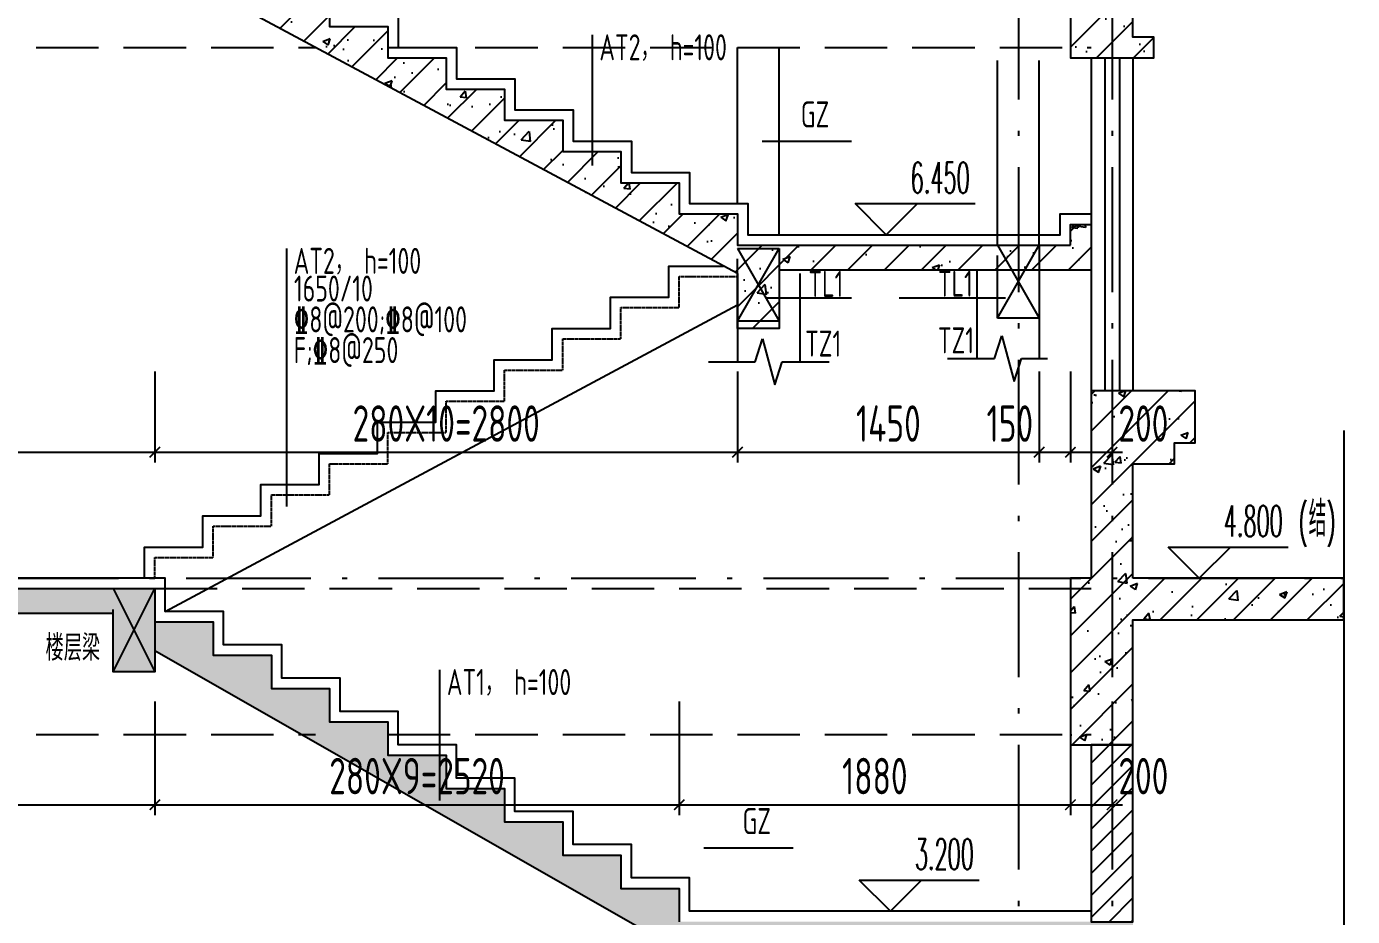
# Model space of a CAD drawing. Extents: x 169490 to 7584583, y -2399407 to 1374371.
# Drawn here: x 623560 to 629932, y 484409 to 488685 of the extents above; entities that cross this region are included whole.
import ezdxf

# ---------------------------------------------------------------- set-up
doc = ezdxf.new("R2010")
doc.units = 0
doc.header["$LTSCALE"] = 100
for name, pattern in [('__DASH', [0.35, 0.25, -0.1]), ('CENTER', [8, 5, -1, 1, -1]), ('D3轴线点划线', [18.5, 12, -3, 0.5, -3]), ('H3普通虚线', [4.2, 3, -1.2]), ('HIDDEN', [0.375, 0.25, -0.125])]:
    doc.linetypes.add(name, pattern=pattern)
doc.layers.get('0').update_dxf_attribs({"linetype": 'CONTINUOUS'})
doc.layers.get('DEFPOINTS').update_dxf_attribs({"linetype": 'CONTINUOUS'})
for name, color, linetype in [('A-DI-S(箭头)', 76, 'CONTINUOUS'), ('A-FLOR(看线)', 205, 'CONTINUOUS'), ('A-HATH(填充)', 8, 'CONTINUOUS'), ('A-STAR(楼梯)', 51, 'CONTINUOUS'), ('C-DOTE', 8, 'D3轴线点划线'), ('DIM_ELEV', 3, 'CONTINUOUS'), ('DIM标注', 7, 'CONTINUOUS'), ('GZ', 220, 'CENTER'), ('HID虚线', 9, 'HIDDEN'), ('PUB_HATCH', 8, 'CONTINUOUS'), ('PUB_TEXT', 4, 'CONTINUOUS'), ('S-BEAM-LINE2', 4, 'H3普通虚线'), ('S-SLAB-TEXT', 133, 'CONTINUOUS'), ('TXT', 3, 'CONTINUOUS'), ('WALL', 7, 'CONTINUOUS'), ('WINDOW', 53, 'CONTINUOUS')]:
    doc.layers.add(name, color=color, linetype=linetype)
doc.styles.add('_TCH_DIM', font='SIMPLEX', dxfattribs={"bigfont": 'GBCBIG'})
doc.styles.add('TSSD_Dimension', font='Tssdeng.shx', dxfattribs={"width": 0.7, "bigfont": 'tssdchn.shx'})
doc.styles.add('TSSD_Label', font='Tssdeng.shx', dxfattribs={"width": 0.7, "bigfont": 'hztxt.shx'})
doc.styles.add('TSSD_REIN', font='tssdeng.shx', dxfattribs={"width": 0.7, "bigfont": 'hztxt.shx'})
doc.dimstyles.new('TSSD_50_50', dxfattribs={"dimtxt": 175, "dimasz": 50, "dimexe": 50, "dimexo": 125, "dimgap": 50, "dimtad": 1, "dimdec": 0, "dimzin": 0, "dimdsep": 46, "dimtxsty": 'TSSD_Dimension', "dimblk": 'ARCHTICK', "dimblk1": 'ARCHTICK', "dimblk2": 'ARCHTICK', "dimcen": 0, "dimdle": 50, "dimclrt": 7, "dimadec": 0, "dimazin": 0, "dimtfac": 1, "dimtdec": 0, "dimtix": 1, "dimtmove": 2, "dimatfit": 3, "dimfxl": 1, "dimtolj": 1, "dimtzin": 0, "dimarcsym": 0})
pattern_1 = [(45, (-742638.8, -255956.25), (-88.388348, 88.388348), []), (50, (-742638.8, -255956.25), (358.63009, -31.37607), [37.5, -412.5]), (355, (-742638.8, -255956.25), (-69.37567, 376.09607), [30, -330]), (100.4514, (-742608.92, -255958.87), (289.25469, 344.71977), [31.870095, -350.57106]), (46.1842, (-742638.8, -255856.25), (533.62052, -82.75951), [56.25, -618.75]), (96.6356, (-742594.34, -255863.15), (467.33135, 487.05894), [47.80514, -525.8565]), (351.1842, (-742638.8, -255856.25), (467.33097, 487.0593), [45, -495]), (21, (-742588.8, -255881.25), (298.453526, -201.309445), [37.5, -412.5]), (326, (-742588.8, -255881.25), (121.65767, 362.57502), [30, -330]), (71.4514, (-742563.93, -255898.03), (420.111314, 161.26525), [31.870095, -350.57106]), (37.5, (-742638.8, -255956.25), (6.079928, 166.446927), [0, -326, 0, -335, 0, -331.25]), (7.5, (-742638.8, -255956.25), (131.534769, 197.205856), [0, -191, 0, -318.5, 0, -126.25]), (327.5, (-742750.3, -255956.25), (266.911218, -11.277436), [0, -125, 0, -390, 0, -517.5]), (317.5, (-742800.3, -255956.25), (291.593085, 50.05249), [0, -162.5, 0, -259, 0, -367.5])]

# ---------------------------------------------------------------- blocks, each defined once
blk = doc.blocks.new('_ARCHTICK')
at = {"const_width": 0.15}
blk.add_lwpolyline([(-0.5, -0.5), (0.5, 0.5)], dxfattribs=at)
blk = doc.blocks.new('*D758')
at = {"layer": 'DEFPOINTS', "color": 0, "ltscale": 10, "transparency": 16777216}
for p in [(628576.3, 487152.3), (628776.3, 487152.3), (628776.3, 486639.9)]:
    blk.add_point(p, dxfattribs=at)
at = {"layer": 'DIM标注', "color": 0, "lineweight": -2, "ltscale": 10, "transparency": 16777216}
for p, q in [((628576.3, 487027.3), (628576.3, 486589.9)), ((628776.3, 487027.3), (628776.3, 486589.9)), ((628526.3, 486639.9), (628826.3, 486639.9))]:
    blk.add_line(p, q, dxfattribs=at)
at = {"layer": 'DIM标注', "color": 0, "lineweight": -2, "ltscale": 10, "transparency": 16777216, "xscale": 50, "yscale": 50, "zscale": 50, "rotation": 180}
blk.add_blockref('_ARCHTICK', (628576.3, 486639.9), dxfattribs=at)
at = {"layer": 'DIM标注', "color": 0, "lineweight": -2, "ltscale": 10, "transparency": 16777216, "xscale": 50, "yscale": 50, "zscale": 50}
blk.add_blockref('_ARCHTICK', (628776.3, 486639.9), dxfattribs=at)
at = {"layer": 'DIM标注', "color": 7, "ltscale": 10, "transparency": 16777216, "insert": (628926.8, 486777.4), "char_height": 175, "attachment_point": 5, "style": 'TSSD_Dimension'}
blk.add_mtext('\\A1;200', dxfattribs=at)
blk = doc.blocks.new('*D759')
at = {"layer": 'DEFPOINTS', "color": 0, "ltscale": 10, "transparency": 16777216}
for p in [(628426.3, 487152.3), (628576.3, 487152.3), (628576.3, 486639.9)]:
    blk.add_point(p, dxfattribs=at)
at = {"layer": 'DIM标注', "color": 0, "lineweight": -2, "ltscale": 10, "transparency": 16777216}
for p, q in [((628426.3, 487027.3), (628426.3, 486589.9)), ((628576.3, 487027.3), (628576.3, 486589.9)), ((628376.3, 486639.9), (628626.3, 486639.9))]:
    blk.add_line(p, q, dxfattribs=at)
at = {"layer": 'DIM标注', "color": 0, "lineweight": -2, "ltscale": 10, "transparency": 16777216, "xscale": 50, "yscale": 50, "zscale": 50, "rotation": 180}
blk.add_blockref('_ARCHTICK', (628426.3, 486639.9), dxfattribs=at)
at = {"layer": 'DIM标注', "color": 0, "lineweight": -2, "ltscale": 10, "transparency": 16777216, "xscale": 50, "yscale": 50, "zscale": 50}
blk.add_blockref('_ARCHTICK', (628576.3, 486639.9), dxfattribs=at)
at = {"layer": 'DIM标注', "color": 7, "ltscale": 10, "transparency": 16777216, "insert": (628285.2, 486777.4), "char_height": 175, "attachment_point": 5, "style": 'TSSD_Dimension'}
blk.add_mtext('\\A1;150', dxfattribs=at)
blk = doc.blocks.new('*D760')
at = {"layer": 'DEFPOINTS', "color": 0, "ltscale": 10, "transparency": 16777216}
for p in [(624176.3, 487152.3), (626976.3, 487152.3), (626976.3, 486639.9)]:
    blk.add_point(p, dxfattribs=at)
at = {"layer": 'DIM标注', "color": 0, "lineweight": -2, "ltscale": 10, "transparency": 16777216}
for p, q in [((624176.3, 487027.3), (624176.3, 486589.9)), ((626976.3, 487027.3), (626976.3, 486589.9)), ((624126.3, 486639.9), (627026.3, 486639.9))]:
    blk.add_line(p, q, dxfattribs=at)
at = {"layer": 'DIM标注', "color": 0, "lineweight": -2, "ltscale": 10, "transparency": 16777216, "xscale": 50, "yscale": 50, "zscale": 50, "rotation": 180}
blk.add_blockref('_ARCHTICK', (624176.3, 486639.9), dxfattribs=at)
at = {"layer": 'DIM标注', "color": 0, "lineweight": -2, "ltscale": 10, "transparency": 16777216, "xscale": 50, "yscale": 50, "zscale": 50}
blk.add_blockref('_ARCHTICK', (626976.3, 486639.9), dxfattribs=at)
at = {"layer": 'DIM标注', "color": 7, "ltscale": 10, "transparency": 16777216, "insert": (625576.3, 486777.4), "char_height": 175, "attachment_point": 5, "style": 'TSSD_Dimension'}
blk.add_mtext('\\A1;280X10=2800', dxfattribs=at)
blk = doc.blocks.new('*D761')
at = {"layer": 'DEFPOINTS', "color": 0, "ltscale": 10, "transparency": 16777216}
for p in [(621826.3, 487152.3), (624176.3, 487152.3), (624176.3, 486639.9)]:
    blk.add_point(p, dxfattribs=at)
at = {"layer": 'DIM标注', "color": 0, "lineweight": -2, "ltscale": 10, "transparency": 16777216}
for p, q in [((621826.3, 487027.3), (621826.3, 486589.9)), ((624176.3, 487027.3), (624176.3, 486589.9)), ((621776.3, 486639.9), (624226.3, 486639.9))]:
    blk.add_line(p, q, dxfattribs=at)
at = {"layer": 'DIM标注', "color": 0, "lineweight": -2, "ltscale": 10, "transparency": 16777216, "xscale": 50, "yscale": 50, "zscale": 50, "rotation": 180}
blk.add_blockref('_ARCHTICK', (621826.3, 486639.9), dxfattribs=at)
at = {"layer": 'DIM标注', "color": 0, "lineweight": -2, "ltscale": 10, "transparency": 16777216, "xscale": 50, "yscale": 50, "zscale": 50}
blk.add_blockref('_ARCHTICK', (624176.3, 486639.9), dxfattribs=at)
at = {"layer": 'DIM标注', "color": 7, "ltscale": 10, "transparency": 16777216, "insert": (623001.3, 486777.4), "char_height": 175, "attachment_point": 5, "style": 'TSSD_Dimension'}
blk.add_mtext('\\A1;2350', dxfattribs=at)
blk = doc.blocks.new('*D769')
at = {"layer": 'DEFPOINTS', "color": 0, "ltscale": 10, "transparency": 16777216}
for p in [(621826.3, 485567.9), (624176.3, 485567.9), (624176.3, 484946.1)]:
    blk.add_point(p, dxfattribs=at)
at = {"layer": 'DIM标注', "color": 0, "lineweight": -2, "ltscale": 10, "transparency": 16777216}
for p, q in [((621826.3, 485442.9), (621826.3, 484896.1)), ((624176.3, 485442.9), (624176.3, 484896.1)), ((621776.3, 484946.1), (624226.3, 484946.1))]:
    blk.add_line(p, q, dxfattribs=at)
at = {"layer": 'DIM标注', "color": 0, "lineweight": -2, "ltscale": 10, "transparency": 16777216, "xscale": 50, "yscale": 50, "zscale": 50, "rotation": 180}
blk.add_blockref('_ARCHTICK', (621826.3, 484946.1), dxfattribs=at)
at = {"layer": 'DIM标注', "color": 0, "lineweight": -2, "ltscale": 10, "transparency": 16777216, "xscale": 50, "yscale": 50, "zscale": 50}
blk.add_blockref('_ARCHTICK', (624176.3, 484946.1), dxfattribs=at)
at = {"layer": 'DIM标注', "color": 7, "ltscale": 10, "transparency": 16777216, "insert": (623001.3, 485083.6), "char_height": 175, "attachment_point": 5, "style": 'TSSD_Dimension'}
blk.add_mtext('\\A1;2350', dxfattribs=at)
blk = doc.blocks.new('*D770')
at = {"layer": 'DEFPOINTS', "color": 0, "ltscale": 10, "transparency": 16777216}
for p in [(624176.3, 485567.9), (626696.3, 485567.9), (626696.3, 484946.1)]:
    blk.add_point(p, dxfattribs=at)
at = {"layer": 'DIM标注', "color": 0, "lineweight": -2, "ltscale": 10, "transparency": 16777216}
for p, q in [((624176.3, 485442.9), (624176.3, 484896.1)), ((626696.3, 485442.9), (626696.3, 484896.1)), ((624126.3, 484946.1), (626746.3, 484946.1))]:
    blk.add_line(p, q, dxfattribs=at)
at = {"layer": 'DIM标注', "color": 0, "lineweight": -2, "ltscale": 10, "transparency": 16777216, "xscale": 50, "yscale": 50, "zscale": 50, "rotation": 180}
blk.add_blockref('_ARCHTICK', (624176.3, 484946.1), dxfattribs=at)
at = {"layer": 'DIM标注', "color": 0, "lineweight": -2, "ltscale": 10, "transparency": 16777216, "xscale": 50, "yscale": 50, "zscale": 50}
blk.add_blockref('_ARCHTICK', (626696.3, 484946.1), dxfattribs=at)
at = {"layer": 'DIM标注', "color": 7, "ltscale": 10, "transparency": 16777216, "insert": (625436.3, 485083.6), "char_height": 175, "attachment_point": 5, "style": 'TSSD_Dimension'}
blk.add_mtext('\\A1;280X9=2520', dxfattribs=at)
blk = doc.blocks.new('*D771')
at = {"layer": 'DEFPOINTS', "color": 0, "ltscale": 10, "transparency": 16777216}
for p in [(626696.3, 485567.9), (628576.3, 485567.9), (628576.3, 484946.1)]:
    blk.add_point(p, dxfattribs=at)
at = {"layer": 'DIM标注', "color": 0, "lineweight": -2, "ltscale": 10, "transparency": 16777216}
for p, q in [((626696.3, 485442.9), (626696.3, 484896.1)), ((628576.3, 485442.9), (628576.3, 484896.1)), ((626646.3, 484946.1), (628626.3, 484946.1))]:
    blk.add_line(p, q, dxfattribs=at)
at = {"layer": 'DIM标注', "color": 0, "lineweight": -2, "ltscale": 10, "transparency": 16777216, "xscale": 50, "yscale": 50, "zscale": 50, "rotation": 180}
blk.add_blockref('_ARCHTICK', (626696.3, 484946.1), dxfattribs=at)
at = {"layer": 'DIM标注', "color": 0, "lineweight": -2, "ltscale": 10, "transparency": 16777216, "xscale": 50, "yscale": 50, "zscale": 50}
blk.add_blockref('_ARCHTICK', (628576.3, 484946.1), dxfattribs=at)
at = {"layer": 'DIM标注', "color": 7, "ltscale": 10, "transparency": 16777216, "insert": (627636.3, 485083.6), "char_height": 175, "attachment_point": 5, "style": 'TSSD_Dimension'}
blk.add_mtext('\\A1;1880', dxfattribs=at)
blk = doc.blocks.new('*D772')
at = {"layer": 'DEFPOINTS', "color": 0, "ltscale": 10, "transparency": 16777216}
for p in [(628576.3, 485567.9), (628776.3, 485567.9), (628776.3, 484946.1)]:
    blk.add_point(p, dxfattribs=at)
at = {"layer": 'DIM标注', "color": 0, "lineweight": -2, "ltscale": 10, "transparency": 16777216}
for p, q in [((628576.3, 485442.9), (628576.3, 484896.1)), ((628776.3, 485442.9), (628776.3, 484896.1)), ((628526.3, 484946.1), (628826.3, 484946.1))]:
    blk.add_line(p, q, dxfattribs=at)
at = {"layer": 'DIM标注', "color": 0, "lineweight": -2, "ltscale": 10, "transparency": 16777216, "xscale": 50, "yscale": 50, "zscale": 50, "rotation": 180}
blk.add_blockref('_ARCHTICK', (628576.3, 484946.1), dxfattribs=at)
at = {"layer": 'DIM标注', "color": 0, "lineweight": -2, "ltscale": 10, "transparency": 16777216, "xscale": 50, "yscale": 50, "zscale": 50}
blk.add_blockref('_ARCHTICK', (628776.3, 484946.1), dxfattribs=at)
at = {"layer": 'DIM标注', "color": 7, "ltscale": 10, "transparency": 16777216, "insert": (628926.8, 485083.6), "char_height": 175, "attachment_point": 5, "style": 'TSSD_Dimension'}
blk.add_mtext('\\A1;200', dxfattribs=at)
blk = doc.blocks.new('*D844')
at = {"layer": 'DEFPOINTS', "color": 0, "ltscale": 10, "transparency": 16777216}
for p in [(626976.3, 487152.3), (628426.3, 487152.3), (628426.3, 486639.9)]:
    blk.add_point(p, dxfattribs=at)
at = {"layer": 'DIM标注', "color": 0, "lineweight": -2, "ltscale": 10, "transparency": 16777216}
for p, q in [((626976.3, 487027.3), (626976.3, 486589.9)), ((628426.3, 487027.3), (628426.3, 486589.9)), ((626926.3, 486639.9), (628476.3, 486639.9))]:
    blk.add_line(p, q, dxfattribs=at)
at = {"layer": 'DIM标注', "color": 0, "lineweight": -2, "ltscale": 10, "transparency": 16777216, "xscale": 50, "yscale": 50, "zscale": 50, "rotation": 180}
blk.add_blockref('_ARCHTICK', (626976.3, 486639.9), dxfattribs=at)
at = {"layer": 'DIM标注', "color": 0, "lineweight": -2, "ltscale": 10, "transparency": 16777216, "xscale": 50, "yscale": 50, "zscale": 50}
blk.add_blockref('_ARCHTICK', (628426.3, 486639.9), dxfattribs=at)
at = {"layer": 'DIM标注', "color": 7, "ltscale": 10, "transparency": 16777216, "insert": (627701.3, 486777.4), "char_height": 175, "attachment_point": 5, "style": 'TSSD_Dimension'}
blk.add_mtext('\\A1;1450', dxfattribs=at)

msp = doc.modelspace()

# ---------------------------------------------------------------- hatches: boundary and pattern name
at = {"layer": 'A-HATH(填充)'}
h = msp.add_hatch(dxfattribs=at)
h.set_pattern_fill('钢筋混凝土', color=256, scale=50, style=0)
h.set_pattern_definition(pattern_1)
h.paths.add_polyline_path([(628576.3, 487634.3), (628576.3, 487734.3), (628676.3, 487734.3), (628676.3, 487514.3), (628476.3, 487514.3), (627176.3, 487514.3), (627176.3, 487234.3), (626976.3, 487234.3), (626976.3, 487498.2), (624176.3, 488998.2), (624176.3, 488884.3), (623976.3, 488884.3), (623976.3, 489164.3), (621926.3, 489164.3), (621926.3, 488534.3), (621826.3, 488534.3), (621826.3, 488134.3), (621626.3, 488134.3), (621626.3, 489114.3), (620626.3, 489114.3), (620626.3, 489234.3), (621626.3, 489234.3), (621626.3, 489284.3), (624176.3, 489284.3), (624176.3, 489134.3), (624456.3, 489134.3), (624456.3, 488984.3), (624736.3, 488984.3), (624736.3, 488834.3), (625016.3, 488834.3), (625016.3, 488684.3), (625296.3, 488684.3), (625296.3, 488534.3), (625576.3, 488534.3), (625576.3, 488384.3), (625856.3, 488384.3), (625856.3, 488234.3), (626136.3, 488234.3), (626136.3, 488084.3), (626416.3, 488084.3), (626416.3, 487934.3), (626696.3, 487934.3), (626696.3, 487784.3), (626976.3, 487784.3), (626976.3, 487634.3)])
h = msp.add_hatch(dxfattribs=at)
h.set_pattern_fill('钢筋混凝土', color=256, scale=50, style=0)
h.set_pattern_definition(pattern_1)
h.paths.add_polyline_path([(628576.3, 489234.3), (628576.3, 488534.6), (628976.3, 488534.6), (628976.3, 488634.6), (628876.3, 488634.6), (628876.3, 489234.3)])
h = msp.add_hatch(dxfattribs=at)
h.set_pattern_fill('钢筋混凝土', color=256, scale=50, style=0)
h.set_pattern_definition(pattern_1)
h.paths.add_polyline_path([(628876.3, 486034.3), (628876.3, 486584.3), (629076.3, 486584.3), (629076.3, 486684.3), (629176.3, 486684.3), (629176.3, 486934.3), (628676.3, 486934.3), (628676.3, 486034.3), (628576.3, 486034.3), (628576.3, 485234.6), (628876.3, 485234.6), (628876.3, 485834.3), (629889.7, 485834.3), (629889.7, 486034.3)])
h = msp.add_hatch(dxfattribs=at)
h.set_pattern_fill('钢筋混凝土', color=256, scale=50, style=0)
h.set_pattern_definition(pattern_1)
h.paths.add_polyline_path([(620626.3, 485814.3), (620626.3, 485934.3), (621626.3, 485934.3), (621626.3, 485984.3), (624176.3, 485984.3), (624176.3, 485824.3), (624456.3, 485824.3), (624456.3, 485664.3), (624736.3, 485664.3), (624736.3, 485504.3), (625016.3, 485504.3), (625016.3, 485344.3), (625296.3, 485344.3), (625296.3, 485184.3), (625576.3, 485184.3), (625576.3, 485024.3), (625856.3, 485024.3), (625856.3, 484864.3), (626136.3, 484864.3), (626136.3, 484704.3), (626416.3, 484704.3), (626416.3, 484544.3), (626696.3, 484544.3), (626696.3, 484384.3), (628876.3, 484384.3), (628876.3, 483984.3), (628676.3, 483984.3), (628676.3, 484264.3), (626896.3, 484264.3), (626896.3, 483984.3), (626696.3, 483984.3), (626696.3, 484246.1), (624176.3, 485686.1), (624176.3, 485584.3), (623976.3, 485584.3), (623976.3, 485864.3), (621926.3, 485864.3), (621926.3, 485234.3), (621626.3, 485234.3), (621626.3, 485814.3)])
at = {"layer": 'PUB_HATCH'}
h = msp.add_hatch(dxfattribs=at)
h.set_pattern_fill('普通砖', color=256, scale=30, style=0)
h.set_pattern_definition([(45, (-738506.405, -275550.38), (-53.0330298, 53.0330298), [])])
h.paths.add_polyline_path([(628876.3, 485234.6), (628676.3, 485234.6), (628676.3, 484384.3), (628876.3, 484384.3)])

# ---------------------------------------------------------------- linework, layer by layer
at = {"ltscale": 10}
for p, q in [((626976.3, 487834.3), (626976.3, 488584.3)), ((627176.3, 487684.3), (627176.3, 488584.3)), ((628226.3, 487634.3), (628226.3, 488522.3)), ((628426.3, 487634.3), (628426.3, 488522.3))]:
    msp.add_line(p, q, dxfattribs=at)
at = {"layer": 'A-DI-S(箭头)'}
msp.add_lwpolyline([(629889.7, 486744.3), (629889.7, 483726.8), (629931.7, 483711.5), (629847.7, 483696.7), (629889.7, 483681.8), (629889.7, 480664.3)], dxfattribs=at)
at = {"layer": 'A-FLOR(看线)', "linetype": '__DASH', "ltscale": 0.2}
msp.add_lwpolyline([(624176.3, 486034.3), (624176.3, 486134.3), (624456.3, 486134.3), (624456.3, 486284.3), (624736.3, 486284.3), (624736.3, 486434.3), (625016.3, 486434.3), (625016.3, 486584.3), (625296.3, 486584.3), (625296.3, 486734.3), (625576.3, 486734.3), (625576.3, 486884.3), (625856.3, 486884.3), (625856.3, 487034.3), (626136.3, 487034.3), (626136.3, 487184.3), (626416.3, 487184.3), (626416.3, 487334.3), (626696.3, 487334.3), (626696.3, 487484.3), (626976.3, 487484.3), (626976.3, 487498.2)], dxfattribs=at)
at = {"layer": 'A-STAR(楼梯)'}
for points in [[(625346.3, 488734.3), (625346.3, 488584.3), (625626.3, 488584.3), (625626.3, 488434.3), (625906.3, 488434.3), (625906.3, 488284.3), (626186.3, 488284.3), (626186.3, 488134.3), (626466.3, 488134.3), (626466.3, 487984.3), (626746.3, 487984.3), (626746.3, 487834.3), (627026.3, 487834.3), (627026.3, 487684.3), (628526.3, 487684.3), (628526.3, 487784.3), (628676.3, 487784.3)], [(624126.3, 486034.3), (624126.3, 486184.3), (624406.3, 486184.3), (624406.3, 486334.3), (624686.3, 486334.3), (624686.3, 486484.3), (624966.3, 486484.3), (624966.3, 486634.3), (625246.3, 486634.3), (625246.3, 486784.3), (625526.3, 486784.3), (625526.3, 486934.3), (625806.3, 486934.3), (625806.3, 487084.3), (626086.3, 487084.3), (626086.3, 487234.3), (626366.3, 487234.3), (626366.3, 487384.3), (626646.3, 487384.3), (626646.3, 487534.3), (626908.8, 487534.3)], [(624226.3, 485874.9), (626976.3, 487348.2)], [(628676.3, 484434.3), (626746.3, 484434.3), (626746.3, 484594.3), (626466.3, 484594.3), (626466.3, 484754.3), (626186.3, 484754.3), (626186.3, 484914.3), (625906.3, 484914.3), (625906.3, 485074.3), (625626.3, 485074.3), (625626.3, 485234.3), (625346.3, 485234.3), (625346.3, 485394.3), (625066.3, 485394.3), (625066.3, 485554.3), (624786.3, 485554.3), (624786.3, 485714.3), (624506.3, 485714.3), (624506.3, 485874.3), (624226.3, 485874.3), (624226.3, 486034.3), (621826.3, 486034.3)]]:
    msp.add_lwpolyline(points, dxfattribs=at)
at = {"layer": 'C-DOTE', "ltscale": 0.5}
for p, q in [((628326.3, 492634.3), (628326.3, 480534.3)), ((628776.3, 492634.3), (628776.3, 480534.3)), ((620626.3, 486034.3), (629889.7, 486034.3))]:
    msp.add_line(p, q, dxfattribs=at)
at = {"layer": 'DIM_ELEV'}
for p, q in [((627691.3, 487684.3), (627541.3, 487834.3)), ((627541.3, 487834.3), (628117.7, 487834.3)), ((627691.3, 487684.3), (627841.3, 487834.3)), ((629195.6, 486034.3), (629045.6, 486184.3)), ((629045.6, 486184.3), (629622.1, 486184.3)), ((629195.6, 486034.3), (629345.6, 486184.3)), ((627711.3, 484434.3), (627561.3, 484584.3)), ((627561.3, 484584.3), (628137.8, 484584.3)), ((627711.3, 484434.3), (627861.3, 484584.3))]:
    msp.add_line(p, q, dxfattribs=at)
at = {"layer": 'GZ', "ltscale": 10}
for p, q in [((627523.5, 487379.7), (627112.1, 487379.7)), ((628264.6, 487379.7), (627753.1, 487379.7))]:
    msp.add_line(p, q, dxfattribs=at)
for points in [[(626976.3, 487498.7), (626976.3, 487074.1)], [(627276.3, 487498.7), (627276.3, 487074.1)], [(628126.3, 487514.3), (628126.3, 487089.7)], [(628426.3, 487514.3), (628426.3, 487089.7)]]:
    msp.add_lwpolyline(points, dxfattribs=at)
at = {"layer": 'HID虚线', "ltscale": 10}
for points in [[(626836.3, 487074.1), (627061.3, 487074.1), (627096.3, 487184.1), (627156.3, 486964.1), (627191.3, 487074.1), (627416.3, 487074.1)], [(627986.3, 487089.7), (628211.3, 487089.7), (628246.3, 487199.7), (628306.3, 486979.7), (628341.3, 487089.7), (628466.3, 487089.7)]]:
    msp.add_lwpolyline(points, dxfattribs=at)
at = {"layer": 'S-BEAM-LINE2'}
for p, q in [((621926.3, 488584.3), (624948.8, 488584.3)), ((625296.3, 488584.3), (628676.3, 488584.3)), ((624176.3, 485984.3), (628676.3, 485984.3)), ((621926.3, 485284.3), (624948.8, 485284.3)), ((625296.3, 485284.3), (628676.3, 485284.3))]:
    msp.add_line(p, q, dxfattribs=at)
at = {"layer": 'S-BEAM-LINE2', "ltscale": 10}
for p, q in [((626976.3, 487618.7), (627176.3, 487268.7)), ((626976.3, 487268.7), (627176.3, 487618.7)), ((628226.3, 487634.3), (628426.3, 487284.3)), ((628226.3, 487284.3), (628426.3, 487634.3)), ((623976.3, 485984.3), (624176.3, 485584.3)), ((623976.3, 485584.3), (624176.3, 485984.3))]:
    msp.add_line(p, q, dxfattribs=at)
at = {"layer": 'S-BEAM-LINE2'}
for points in [[(626976.3, 487618.7), (627176.3, 487618.7), (627176.3, 487268.7), (626976.3, 487268.7)], [(628226.3, 487634.3), (628426.3, 487634.3), (628426.3, 487284.3), (628226.3, 487284.3)], [(623976.3, 485984.3), (624176.3, 485984.3), (624176.3, 485584.3), (623976.3, 485584.3)]]:
    msp.add_lwpolyline(points, close=True, dxfattribs=at)
at = {"layer": 'S-SLAB-TEXT', "linetype": 'ByBlock'}
for p, q in [((626277.8, 488644.7), (626277.8, 488016.6)), ((624808.7, 487618.7), (624808.7, 486378.4)), ((625545, 485595), (625545, 484967))]:
    msp.add_line(p, q, dxfattribs=at)
at = {"layer": 'TXT', "ltscale": 10}
for p, q in [((627094.4, 488134.3), (627523.9, 488134.3)), ((626814.4, 484739), (627243.9, 484739))]:
    msp.add_line(p, q, dxfattribs=at)
at = {"layer": 'WALL'}
for points in [[(628576.3, 489234.3), (628576.3, 488534.6), (628976.3, 488534.6), (628976.3, 488634.6), (628876.3, 488634.6), (628876.3, 489234.3)], [(628876.3, 485234.6), (628676.3, 485234.6), (628676.3, 484384.3), (628876.3, 484384.3)]]:
    msp.add_lwpolyline(points, close=True, dxfattribs=at)
for points in [[(628576.3, 487634.3), (628576.3, 487734.3), (628676.3, 487734.3), (628676.3, 487514.3), (628476.3, 487514.3), (628476.3, 487514.3), (627176.3, 487514.3), (627176.3, 487234.3), (626976.3, 487234.3), (626976.3, 487498.2), (624176.3, 488998.2)], [(625016.3, 488834.3), (625016.3, 488684.3), (625296.3, 488684.3), (625296.3, 488534.3), (625576.3, 488534.3), (625576.3, 488384.3), (625856.3, 488384.3), (625856.3, 488234.3), (626136.3, 488234.3), (626136.3, 488084.3), (626416.3, 488084.3), (626416.3, 487934.3), (626696.3, 487934.3), (626696.3, 487784.3), (626976.3, 487784.3), (626976.3, 487634.3), (628576.3, 487634.3)], [(628676.3, 487514.3), (628676.3, 487514.3)], [(628876.3, 486034.3), (628876.3, 486584.3), (629076.3, 486584.3), (629076.3, 486684.3), (629176.3, 486684.3), (629176.3, 486934.3), (628676.3, 486934.3), (628676.3, 486034.3), (628576.3, 486034.3), (628576.3, 485234.6), (628876.3, 485234.6), (628876.3, 485834.3), (629889.7, 485834.3), (629889.7, 486034.3), (628876.3, 486034.3)], [(621626.3, 485984.3), (624176.3, 485984.3), (624176.3, 485824.3), (624456.3, 485824.3), (624456.3, 485664.3), (624736.3, 485664.3), (624736.3, 485504.3), (625016.3, 485504.3), (625016.3, 485344.3), (625296.3, 485344.3), (625296.3, 485184.3), (625576.3, 485184.3), (625576.3, 485024.3), (625856.3, 485024.3), (625856.3, 484864.3), (626136.3, 484864.3), (626136.3, 484704.3), (626416.3, 484704.3), (626416.3, 484544.3), (626696.3, 484544.3), (626696.3, 484384.3)], [(626696.3, 484246.1), (624176.3, 485686.1), (624176.3, 485584.3), (623976.3, 485584.3), (623976.3, 485864.3), (621926.3, 485864.3)]]:
    msp.add_lwpolyline(points, dxfattribs=at)
at = {"layer": 'WINDOW'}
for p, q in [((628676.3, 488534.6), (628676.3, 486934.3)), ((628741.3, 488534.6), (628741.3, 486934.3)), ((628811.3, 488534.6), (628811.3, 486934.3)), ((628876.3, 488534.6), (628876.3, 486934.3))]:
    msp.add_line(p, q, dxfattribs=at)

# ---------------------------------------------------------------- texts
at = {"layer": 'PUB_TEXT', "style": '_TCH_DIM'}
for s, height, width, p in [('6.450', 148.75, 0.494118, (627808.7, 487884.3)), ('4.800', 148.75, 0.494118, (629313.1, 486234.3)), ('(', 148.8, 0.494118, (629672.1, 486234.3)), ('结', 168.8, 0.7, (629721.1, 486234.3)), (')', 148.8, 0.494118, (629807.1, 486234.3)), ('3.200', 148.75, 0.494118, (627828.8, 484634.3))]:
    msp.add_text(s, height=height, dxfattribs=dict(at, width=width)).set_placement(p)
at = {"layer": 'S-SLAB-TEXT', "linetype": 'ByBlock', "style": 'TSSD_Label', "width": 0.7}
for s, p in [('AT2， h=100', (626312.6, 488522.6)), ('AT2， h=100', (624843.6, 487496.6)), ('1650/10', (624845, 487363.7)), ('%%1328@200;%%1328@100', (624843.6, 487215.4)), ('F;%%1328@250', (624843.6, 487067.8)), ('AT1， h=100', (625579.8, 485473))]:
    msp.add_text(s, height=125, dxfattribs=at).set_placement(p)
at = {"layer": 'TXT', "ltscale": 10, "style": 'TSSD_REIN', "width": 0.7}
for s, p in [('GZ', (627280.8, 488200.3)), ('TL1', (627317.1, 487386.1)), ('TL1', (627939.4, 487387.2)), ('TZ1', (627301.2, 487099.1)), ('TZ1', (627939.4, 487114.7)), ('楼层梁', (623651.1, 485637.7)), ('GZ', (627000.8, 484805))]:
    msp.add_text(s, height=125, dxfattribs=at).set_placement(p)

# ---------------------------------------------------------------- dimensions: what is measured, and where the dimension line sits
at = {"layer": 'DIM标注', "ltscale": 10}
for p1, p2, distance, picture, middle in [((621826.3, 487152.3), (624176.3, 487152.3), -512.4, '*D761', (623001.3, 486777.4)), ((626976.3, 487152.3), (628426.3, 487152.3), -512.4, '*D844', (627701.3, 486777.4)), ((621826.3, 485567.9), (624176.3, 485567.9), -621.8, '*D769', (623001.3, 485083.6)), ((626696.3, 485567.9), (628576.3, 485567.9), -621.8, '*D771', (627636.3, 485083.6))]:
    dim = msp.add_aligned_dim(p1=p1, p2=p2, distance=distance, dimstyle='TSSD_50_50', dxfattribs=at)
    dim.commit()
    dim.dimension.update_dxf_attribs({"geometry": picture, "text_midpoint": middle})
for p1, p2, distance, text, picture, middle in [((624176.3, 487152.3), (626976.3, 487152.3), -512.4, '280X10=2800', '*D760', (625576.3, 486777.4)), ((624176.3, 485567.9), (626696.3, 485567.9), -621.8, '280X9=2520', '*D770', (625436.3, 485083.6))]:
    dim = msp.add_aligned_dim(p1=p1, p2=p2, distance=distance, text=text, dimstyle='TSSD_50_50', dxfattribs=at)
    dim.commit()
    dim.dimension.update_dxf_attribs({"geometry": picture, "text_midpoint": middle})
for base, p1, p2, picture, middle in [((628576.3, 486639.9), (628426.3, 487152.3), (628576.3, 487152.3), '*D759', (628285.2, 486777.4)), ((628776.3, 486639.9), (628576.3, 487152.3), (628776.3, 487152.3), '*D758', (628926.8, 486777.4)), ((628776.3, 484946.1), (628576.3, 485567.9), (628776.3, 485567.9), '*D772', (628926.8, 485083.6))]:
    dim = msp.add_linear_dim(base=base, p1=p1, p2=p2, angle=0, dimstyle='TSSD_50_50', dxfattribs=at)
    dim.commit()
    dim.dimension.update_dxf_attribs({"geometry": picture, "text_midpoint": middle, "dimtype": 161})

doc.saveas('drawing.dxf')
